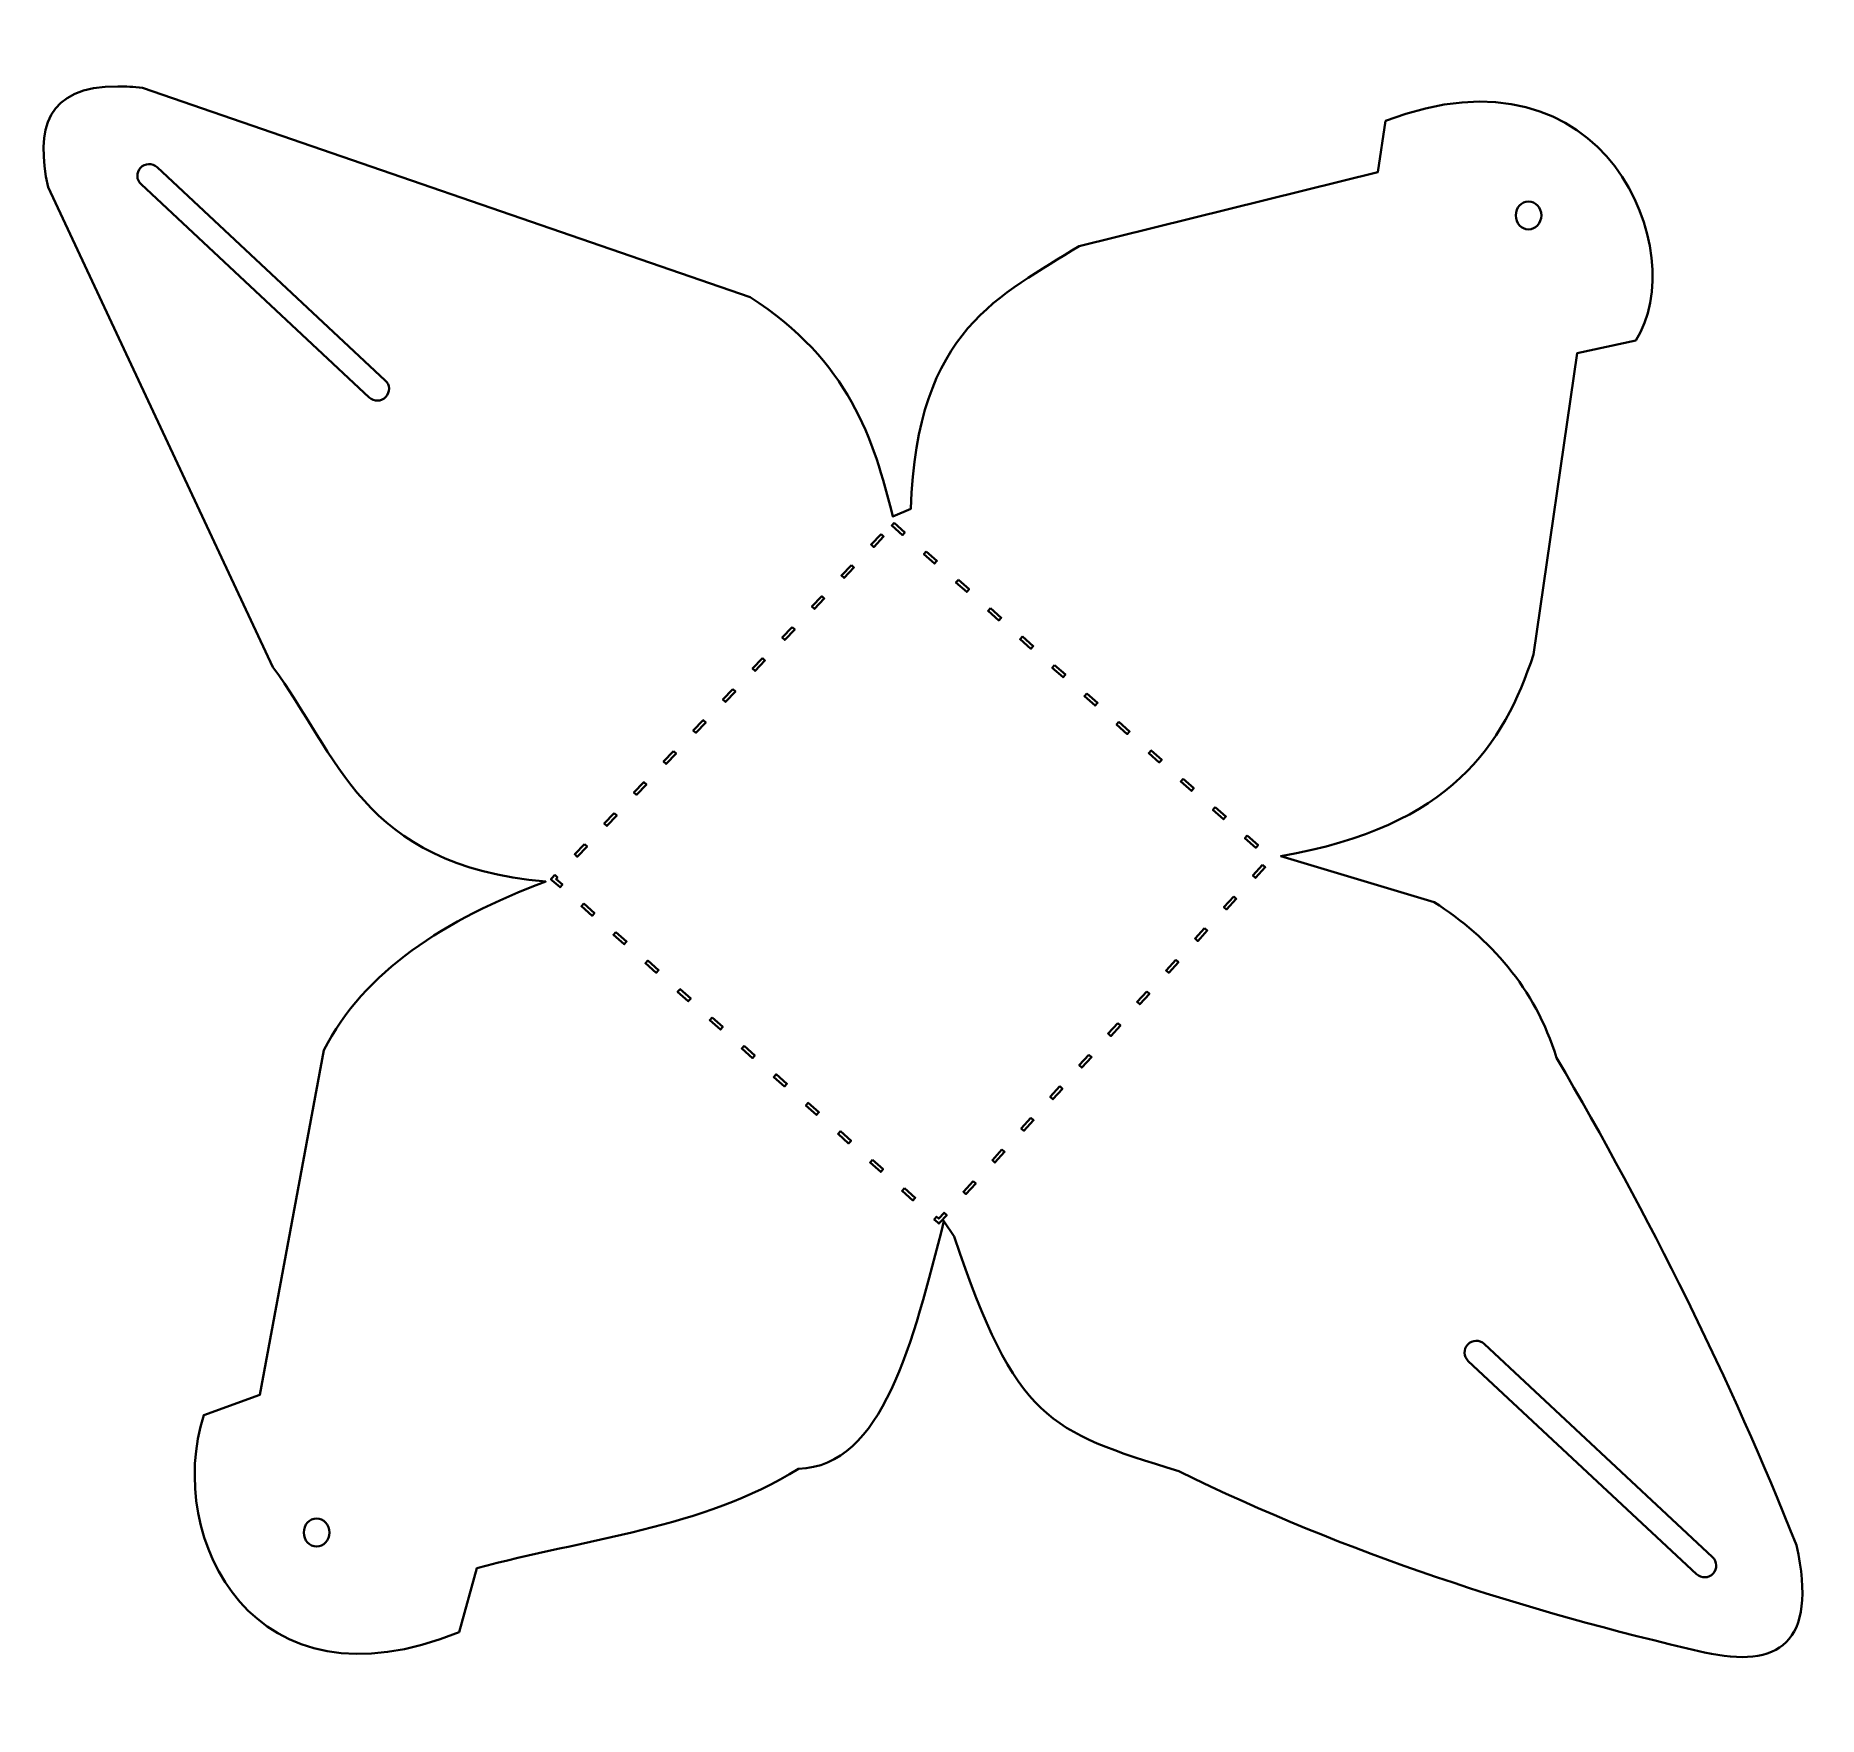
# Model space of a CAD drawing. Header units: centimetres. Extents: x -10.7 to 10.8, y -10.2 to 10.1.
import ezdxf

# ---------------------------------------------------------------- set-up
doc = ezdxf.new("R2010")
doc.units = ezdxf.units.CM
doc.header["$MEASUREMENT"] = 0
doc.layers.add('Layer 1', color=7, linetype='Continuous')

msp = doc.modelspace()

# ---------------------------------------------------------------- linework, layer by layer
at = {"layer": 'Layer 1', "color": 202, "lineweight": 40}
for points, knots in [([(-9.70977, 9.4729), (-10.5828, 9.47379), (-10.7025, 8.95732), (-10.55299, 8.25522), (-10.55299, 8.25522), (-10.55299, 8.25522), (-7.84285, 2.46721), (-7.84285, 2.46721), (-7.84285, 2.46721), (-7.05488, 1.42558), (-6.79275, 0.08007), (-4.54946, -0.11901), (-4.54946, -0.11901), (-5.77505, -0.57454), (-6.73913, -1.20446), (-7.22727, -2.15162), (-7.22727, -2.15162), (-7.22727, -2.15162), (-7.99775, -6.30842), (-7.99775, -6.30842), (-7.99775, -6.30842), (-7.99775, -6.30842), (-8.67528, -6.55492), (-8.67528, -6.55492), (-8.67528, -6.55492), (-9.15016, -8.05206), (-8.0654, -10.18797), (-5.59607, -9.17077), (-5.59607, -9.17077), (-5.59607, -9.17077), (-5.38055, -8.40164), (-5.38055, -8.40164), (-5.38055, -8.40164), (-4.07116, -8.04211), (-2.66375, -7.92819), (-1.50123, -7.20147), (-1.50123, -7.20147), (-0.48621, -7.17358), (-0.12102, -5.68197), (0.2539, -4.21385), (0.2539, -4.21385), (0.2539, -4.21385), (0.37648, -4.39973), (0.37648, -4.39973), (0.37648, -4.39973), (1.12806, -6.62419), (1.50678, -6.7422), (3.08662, -7.2311), (3.08662, -7.2311), (5.11196, -8.22613), (7.23893, -8.91414), (9.42824, -9.41726), (9.42824, -9.41726), (10.31165, -9.61031), (10.80023, -9.32369), (10.53681, -8.12415), (10.53681, -8.12415), (9.74109, -6.12172), (8.76755, -4.16489), (7.64348, -2.24455), (7.64348, -2.24455), (7.37629, -1.3931), (6.84267, -0.80731), (6.16583, -0.3655), (6.16583, -0.3655), (6.16583, -0.3655), (4.31776, 0.18811), (4.31776, 0.18811), (4.31776, 0.18811), (6.38836, 0.5469), (6.99846, 1.53209), (7.36599, 2.62077), (7.36599, 2.62077), (7.36599, 2.62077), (7.88997, 6.2536), (7.88997, 6.2536), (7.88997, 6.2536), (7.88997, 6.2536), (8.59714, 6.40716), (8.59714, 6.40716), (8.59714, 6.40716), (9.27536, 7.45099), (8.24988, 10.08449), (5.57989, 9.05533), (5.57989, 9.05533), (5.57989, 9.05533), (5.48829, 8.43976), (5.48829, 8.43976), (5.48829, 8.43976), (5.48829, 8.43976), (1.8851, 7.54671), (1.8851, 7.54671), (1.8851, 7.54671), (0.95186, 6.95491), (-0.08326, 6.55013), (-0.14616, 4.3759), (-0.14616, 4.3759), (-0.14616, 4.3759), (-0.36168, 4.28296), (-0.36168, 4.28296), (-0.36168, 4.28296), (-0.59978, 5.22166), (-0.88199, 6.15339), (-2.08582, 6.93114), (-2.08582, 6.93114), (-2.08582, 6.93114), (-9.41344, 9.45539), (-9.41344, 9.45539), (-9.41344, 9.45539), (-9.52041, 9.46693), (-9.61946, 9.47281), (-9.70978, 9.4729), (-9.70978, 9.4729), (-9.70978, 9.4729), (-9.70977, 9.4729), (-9.70977, 9.4729)], [0, 0, 0, 0, 0.03333333, 0.03333333, 0.03333333, 0.03333333, 0.06666667, 0.06666667, 0.06666667, 0.06666667, 0.1, 0.1, 0.1, 0.1, 0.13333333, 0.13333333, 0.13333333, 0.13333333, 0.16666667, 0.16666667, 0.16666667, 0.16666667, 0.2, 0.2, 0.2, 0.2, 0.23333333, 0.23333333, 0.23333333, 0.23333333, 0.26666667, 0.26666667, 0.26666667, 0.26666667, 0.3, 0.3, 0.3, 0.3, 0.33333333, 0.33333333, 0.33333333, 0.33333333, 0.36666667, 0.36666667, 0.36666667, 0.36666667, 0.4, 0.4, 0.4, 0.4, 0.43333333, 0.43333333, 0.43333333, 0.43333333, 0.46666667, 0.46666667, 0.46666667, 0.46666667, 0.5, 0.5, 0.5, 0.5, 0.53333333, 0.53333333, 0.53333333, 0.53333333, 0.56666667, 0.56666667, 0.56666667, 0.56666667, 0.6, 0.6, 0.6, 0.6, 0.63333333, 0.63333333, 0.63333333, 0.63333333, 0.66666667, 0.66666667, 0.66666667, 0.66666667, 0.7, 0.7, 0.7, 0.7, 0.73333333, 0.73333333, 0.73333333, 0.73333333, 0.76666667, 0.76666667, 0.76666667, 0.76666667, 0.8, 0.8, 0.8, 0.8, 0.83333333, 0.83333333, 0.83333333, 0.83333333, 0.86666667, 0.86666667, 0.86666667, 0.86666667, 0.9, 0.9, 0.9, 0.9, 0.93333333, 0.93333333, 0.93333333, 0.93333333, 1, 1, 1, 1]), ([(-9.33935, 8.53539), (-9.30331, 8.53662), (-9.26689, 8.52434), (-9.23833, 8.49767), (-9.23833, 8.49767), (-9.23833, 8.49767), (-6.48509, 5.92627), (-6.48509, 5.92627), (-6.48509, 5.92627), (-6.42797, 5.87293), (-6.42502, 5.78403), (-6.47836, 5.72692), (-6.47836, 5.72692), (-6.5317, 5.6698), (-6.6206, 5.66685), (-6.67771, 5.72018), (-6.67771, 5.72018), (-6.67771, 5.72018), (-9.43095, 8.29158), (-9.43095, 8.29158), (-9.43095, 8.29158), (-9.48807, 8.34492), (-9.49102, 8.43382), (-9.43768, 8.49093), (-9.43768, 8.49093), (-9.41101, 8.51949), (-9.37539, 8.53415), (-9.33935, 8.53538), (-9.33935, 8.53538), (-9.33935, 8.53538), (-9.33935, 8.53539), (-9.33935, 8.53539)], [0, 0, 0, 0, 0.11111111, 0.11111111, 0.11111111, 0.11111111, 0.22222222, 0.22222222, 0.22222222, 0.22222222, 0.33333333, 0.33333333, 0.33333333, 0.33333333, 0.44444444, 0.44444444, 0.44444444, 0.44444444, 0.55555556, 0.55555556, 0.55555556, 0.55555556, 0.66666667, 0.66666667, 0.66666667, 0.66666667, 0.77777778, 0.77777778, 0.77777778, 0.77777778, 1, 1, 1, 1]), ([(7.30403, 8.0855), (7.38901, 8.0855), (7.45893, 8.00925), (7.45893, 7.91578), (7.45893, 7.91578), (7.45893, 7.82231), (7.389, 7.74741), (7.30403, 7.74741), (7.30403, 7.74741), (7.21905, 7.74741), (7.15047, 7.82231), (7.15047, 7.91578), (7.15047, 7.91578), (7.15047, 8.00925), (7.21905, 8.0855), (7.30403, 8.0855)], [0, 0, 0, 0, 0.2, 0.2, 0.2, 0.2, 0.4, 0.4, 0.4, 0.4, 0.6, 0.6, 0.6, 0.6, 1, 1, 1, 1]), ([(-0.34821, 4.20752), (-0.34821, 4.20752), (-0.2189, 4.09303), (-0.2189, 4.09303), (-0.2189, 4.09303), (-0.2189, 4.09303), (-0.24719, 4.0607), (-0.24719, 4.0607), (-0.24719, 4.0607), (-0.24719, 4.0607), (-0.3765, 4.17519), (-0.3765, 4.17519), (-0.3765, 4.17519), (-0.3765, 4.17519), (-0.34821, 4.20752), (-0.34821, 4.20752)], [0, 0, 0, 0, 0.2, 0.2, 0.2, 0.2, 0.4, 0.4, 0.4, 0.4, 0.6, 0.6, 0.6, 0.6, 1, 1, 1, 1]), ([(-0.5058, 4.07147), (-0.5058, 4.07147), (-0.47482, 4.04184), (-0.47482, 4.04184), (-0.47482, 4.04184), (-0.47482, 4.04184), (-0.59335, 3.91657), (-0.59335, 3.91657), (-0.59335, 3.91657), (-0.59335, 3.91657), (-0.62568, 3.94755), (-0.62568, 3.94755), (-0.62568, 3.94755), (-0.62568, 3.94755), (-0.5058, 4.07147), (-0.5058, 4.07147)], [0, 0, 0, 0, 0.2, 0.2, 0.2, 0.2, 0.4, 0.4, 0.4, 0.4, 0.6, 0.6, 0.6, 0.6, 1, 1, 1, 1]), ([(-0.86276, 3.69836), (-0.86276, 3.69836), (-0.83178, 3.66738), (-0.83178, 3.66738), (-0.83178, 3.66738), (-0.83178, 3.66738), (-0.95166, 3.54346), (-0.95166, 3.54346), (-0.95166, 3.54346), (-0.95166, 3.54346), (-0.98264, 3.57309), (-0.98264, 3.57309), (-0.98264, 3.57309), (-0.98264, 3.57309), (-0.86276, 3.69836), (-0.86276, 3.69836)], [0, 0, 0, 0, 0.2, 0.2, 0.2, 0.2, 0.4, 0.4, 0.4, 0.4, 0.6, 0.6, 0.6, 0.6, 1, 1, 1, 1]), ([(0.03973, 3.86404), (0.03973, 3.86404), (0.16904, 3.74955), (0.16904, 3.74955), (0.16904, 3.74955), (0.16904, 3.74955), (0.14075, 3.71722), (0.14075, 3.71722), (0.14075, 3.71722), (0.14075, 3.71722), (0.01144, 3.83171), (0.01144, 3.83171), (0.01144, 3.83171), (0.01144, 3.83171), (0.03973, 3.86404), (0.03973, 3.86404)], [0, 0, 0, 0, 0.2, 0.2, 0.2, 0.2, 0.4, 0.4, 0.4, 0.4, 0.6, 0.6, 0.6, 0.6, 1, 1, 1, 1]), ([(0.42766, 3.5219), (0.42766, 3.5219), (0.55562, 3.40741), (0.55562, 3.40741), (0.55562, 3.40741), (0.55562, 3.40741), (0.52733, 3.37508), (0.52733, 3.37508), (0.52733, 3.37508), (0.52733, 3.37508), (0.39802, 3.48957), (0.39802, 3.48957), (0.39802, 3.48957), (0.39802, 3.48957), (0.42765, 3.5219), (0.42765, 3.5219), (0.42765, 3.5219), (0.42765, 3.5219), (0.42766, 3.5219), (0.42766, 3.5219)], [0, 0, 0, 0, 0.16666667, 0.16666667, 0.16666667, 0.16666667, 0.33333333, 0.33333333, 0.33333333, 0.33333333, 0.5, 0.5, 0.5, 0.5, 0.66666667, 0.66666667, 0.66666667, 0.66666667, 1, 1, 1, 1]), ([(-1.22106, 3.3239), (-1.22106, 3.3239), (-1.19008, 3.29427), (-1.19008, 3.29427), (-1.19008, 3.29427), (-1.19008, 3.29427), (-1.30862, 3.17035), (-1.30862, 3.17035), (-1.30862, 3.17035), (-1.30862, 3.17035), (-1.3396, 3.19998), (-1.3396, 3.19998), (-1.3396, 3.19998), (-1.3396, 3.19998), (-1.22107, 3.3239), (-1.22107, 3.3239), (-1.22107, 3.3239), (-1.22107, 3.3239), (-1.22106, 3.3239), (-1.22106, 3.3239)], [0, 0, 0, 0, 0.16666667, 0.16666667, 0.16666667, 0.16666667, 0.33333333, 0.33333333, 0.33333333, 0.33333333, 0.5, 0.5, 0.5, 0.5, 0.66666667, 0.66666667, 0.66666667, 0.66666667, 1, 1, 1, 1]), ([(0.81424, 3.17842), (0.81424, 3.17842), (0.94355, 3.06393), (0.94355, 3.06393), (0.94355, 3.06393), (0.94355, 3.06393), (0.91526, 3.0316), (0.91526, 3.0316), (0.91526, 3.0316), (0.91526, 3.0316), (0.78595, 3.14609), (0.78595, 3.14609), (0.78595, 3.14609), (0.78595, 3.14609), (0.81424, 3.17842), (0.81424, 3.17842)], [0, 0, 0, 0, 0.2, 0.2, 0.2, 0.2, 0.4, 0.4, 0.4, 0.4, 0.6, 0.6, 0.6, 0.6, 1, 1, 1, 1]), ([(-1.57801, 2.95078), (-1.57801, 2.95078), (-1.54703, 2.92115), (-1.54703, 2.92115), (-1.54703, 2.92115), (-1.54703, 2.92115), (-1.66691, 2.79588), (-1.66691, 2.79588), (-1.66691, 2.79588), (-1.66691, 2.79588), (-1.69789, 2.82551), (-1.69789, 2.82551), (-1.69789, 2.82551), (-1.69789, 2.82551), (-1.57801, 2.95078), (-1.57801, 2.95078)], [0, 0, 0, 0, 0.2, 0.2, 0.2, 0.2, 0.4, 0.4, 0.4, 0.4, 0.6, 0.6, 0.6, 0.6, 1, 1, 1, 1]), ([(1.20218, 2.83629), (1.20218, 2.83629), (1.33014, 2.7218), (1.33014, 2.7218), (1.33014, 2.7218), (1.33014, 2.7218), (1.30185, 2.68947), (1.30185, 2.68947), (1.30185, 2.68947), (1.30185, 2.68947), (1.17254, 2.80396), (1.17254, 2.80396), (1.17254, 2.80396), (1.17254, 2.80396), (1.20217, 2.83629), (1.20217, 2.83629), (1.20217, 2.83629), (1.20217, 2.83629), (1.20218, 2.83629), (1.20218, 2.83629)], [0, 0, 0, 0, 0.16666667, 0.16666667, 0.16666667, 0.16666667, 0.33333333, 0.33333333, 0.33333333, 0.33333333, 0.5, 0.5, 0.5, 0.5, 0.66666667, 0.66666667, 0.66666667, 0.66666667, 1, 1, 1, 1]), ([(-1.93631, 2.57632), (-1.93631, 2.57632), (-1.90533, 2.54669), (-1.90533, 2.54669), (-1.90533, 2.54669), (-1.90533, 2.54669), (-2.02387, 2.42277), (-2.02387, 2.42277), (-2.02387, 2.42277), (-2.02387, 2.42277), (-2.05485, 2.4524), (-2.05485, 2.4524), (-2.05485, 2.4524), (-2.05485, 2.4524), (-1.93632, 2.57632), (-1.93632, 2.57632), (-1.93632, 2.57632), (-1.93632, 2.57632), (-1.93631, 2.57632), (-1.93631, 2.57632)], [0, 0, 0, 0, 0.16666667, 0.16666667, 0.16666667, 0.16666667, 0.33333333, 0.33333333, 0.33333333, 0.33333333, 0.5, 0.5, 0.5, 0.5, 0.66666667, 0.66666667, 0.66666667, 0.66666667, 1, 1, 1, 1]), ([(1.58876, 2.4928), (1.58876, 2.4928), (1.71807, 2.37831), (1.71807, 2.37831), (1.71807, 2.37831), (1.71807, 2.37831), (1.68978, 2.34598), (1.68978, 2.34598), (1.68978, 2.34598), (1.68978, 2.34598), (1.56047, 2.46047), (1.56047, 2.46047), (1.56047, 2.46047), (1.56047, 2.46047), (1.58876, 2.4928), (1.58876, 2.4928)], [0, 0, 0, 0, 0.2, 0.2, 0.2, 0.2, 0.4, 0.4, 0.4, 0.4, 0.6, 0.6, 0.6, 0.6, 1, 1, 1, 1]), ([(-2.29326, 2.2032), (-2.29326, 2.2032), (-2.26228, 2.17357), (-2.26228, 2.17357), (-2.26228, 2.17357), (-2.26228, 2.17357), (-2.38216, 2.0483), (-2.38216, 2.0483), (-2.38216, 2.0483), (-2.38216, 2.0483), (-2.41314, 2.07793), (-2.41314, 2.07793), (-2.41314, 2.07793), (-2.41314, 2.07793), (-2.29326, 2.2032), (-2.29326, 2.2032)], [0, 0, 0, 0, 0.2, 0.2, 0.2, 0.2, 0.4, 0.4, 0.4, 0.4, 0.6, 0.6, 0.6, 0.6, 1, 1, 1, 1]), ([(1.97669, 2.14932), (1.97669, 2.14932), (2.106, 2.03617), (2.106, 2.03617), (2.106, 2.03617), (2.106, 2.03617), (2.07637, 2.00384), (2.07637, 2.00384), (2.07637, 2.00384), (2.07637, 2.00384), (1.94706, 2.11833), (1.94706, 2.11833), (1.94706, 2.11833), (1.94706, 2.11833), (1.97669, 2.14931), (1.97669, 2.14931), (1.97669, 2.14931), (1.97669, 2.14931), (1.97669, 2.14932), (1.97669, 2.14932)], [0, 0, 0, 0, 0.16666667, 0.16666667, 0.16666667, 0.16666667, 0.33333333, 0.33333333, 0.33333333, 0.33333333, 0.5, 0.5, 0.5, 0.5, 0.66666667, 0.66666667, 0.66666667, 0.66666667, 1, 1, 1, 1]), ([(-2.65156, 1.82874), (-2.65156, 1.82874), (-2.62058, 1.79911), (-2.62058, 1.79911), (-2.62058, 1.79911), (-2.62058, 1.79911), (-2.73911, 1.67519), (-2.73911, 1.67519), (-2.73911, 1.67519), (-2.73911, 1.67519), (-2.77009, 1.70482), (-2.77009, 1.70482), (-2.77009, 1.70482), (-2.77009, 1.70482), (-2.65155, 1.82874), (-2.65155, 1.82874), (-2.65155, 1.82874), (-2.65155, 1.82874), (-2.65156, 1.82874), (-2.65156, 1.82874)], [0, 0, 0, 0, 0.16666667, 0.16666667, 0.16666667, 0.16666667, 0.33333333, 0.33333333, 0.33333333, 0.33333333, 0.5, 0.5, 0.5, 0.5, 0.66666667, 0.66666667, 0.66666667, 0.66666667, 1, 1, 1, 1]), ([(2.36328, 1.80719), (2.36328, 1.80719), (2.49259, 1.6927), (2.49259, 1.6927), (2.49259, 1.6927), (2.49259, 1.6927), (2.4643, 1.66037), (2.4643, 1.66037), (2.4643, 1.66037), (2.4643, 1.66037), (2.33499, 1.77486), (2.33499, 1.77486), (2.33499, 1.77486), (2.33499, 1.77486), (2.36328, 1.80719), (2.36328, 1.80719)], [0, 0, 0, 0, 0.2, 0.2, 0.2, 0.2, 0.4, 0.4, 0.4, 0.4, 0.6, 0.6, 0.6, 0.6, 1, 1, 1, 1]), ([(-3.00851, 1.45562), (-3.00851, 1.45562), (-2.97753, 1.42599), (-2.97753, 1.42599), (-2.97753, 1.42599), (-2.97753, 1.42599), (-3.09741, 1.30072), (-3.09741, 1.30072), (-3.09741, 1.30072), (-3.09741, 1.30072), (-3.12839, 1.33035), (-3.12839, 1.33035), (-3.12839, 1.33035), (-3.12839, 1.33035), (-3.00851, 1.45562), (-3.00851, 1.45562)], [0, 0, 0, 0, 0.2, 0.2, 0.2, 0.2, 0.4, 0.4, 0.4, 0.4, 0.6, 0.6, 0.6, 0.6, 1, 1, 1, 1]), ([(2.75121, 1.46371), (2.75121, 1.46371), (2.88052, 1.35056), (2.88052, 1.35056), (2.88052, 1.35056), (2.88052, 1.35056), (2.85089, 1.31823), (2.85089, 1.31823), (2.85089, 1.31823), (2.85089, 1.31823), (2.72293, 1.43138), (2.72293, 1.43138), (2.72293, 1.43138), (2.72293, 1.43138), (2.75122, 1.46371), (2.75122, 1.46371), (2.75122, 1.46371), (2.75122, 1.46371), (2.75121, 1.46371), (2.75121, 1.46371)], [0, 0, 0, 0, 0.16666667, 0.16666667, 0.16666667, 0.16666667, 0.33333333, 0.33333333, 0.33333333, 0.33333333, 0.5, 0.5, 0.5, 0.5, 0.66666667, 0.66666667, 0.66666667, 0.66666667, 1, 1, 1, 1]), ([(-3.36681, 1.08116), (-3.36681, 1.08116), (-3.33583, 1.05153), (-3.33583, 1.05153), (-3.33583, 1.05153), (-3.33583, 1.05153), (-3.45436, 0.92761), (-3.45436, 0.92761), (-3.45436, 0.92761), (-3.45436, 0.92761), (-3.48534, 0.95724), (-3.48534, 0.95724), (-3.48534, 0.95724), (-3.48534, 0.95724), (-3.3668, 1.08116), (-3.3668, 1.08116), (-3.3668, 1.08116), (-3.3668, 1.08116), (-3.36681, 1.08116), (-3.36681, 1.08116)], [0, 0, 0, 0, 0.16666667, 0.16666667, 0.16666667, 0.16666667, 0.33333333, 0.33333333, 0.33333333, 0.33333333, 0.5, 0.5, 0.5, 0.5, 0.66666667, 0.66666667, 0.66666667, 0.66666667, 1, 1, 1, 1]), ([(3.1378, 1.12157), (3.1378, 1.12157), (3.26711, 1.00708), (3.26711, 1.00708), (3.26711, 1.00708), (3.26711, 1.00708), (3.23882, 0.97475), (3.23882, 0.97475), (3.23882, 0.97475), (3.23882, 0.97475), (3.10951, 1.08924), (3.10951, 1.08924), (3.10951, 1.08924), (3.10951, 1.08924), (3.1378, 1.12157), (3.1378, 1.12157)], [0, 0, 0, 0, 0.2, 0.2, 0.2, 0.2, 0.4, 0.4, 0.4, 0.4, 0.6, 0.6, 0.6, 0.6, 1, 1, 1, 1]), ([(-3.72376, 0.70804), (-3.72376, 0.70804), (-3.69278, 0.67841), (-3.69278, 0.67841), (-3.69278, 0.67841), (-3.69278, 0.67841), (-3.81266, 0.55314), (-3.81266, 0.55314), (-3.81266, 0.55314), (-3.81266, 0.55314), (-3.84364, 0.58277), (-3.84364, 0.58277), (-3.84364, 0.58277), (-3.84364, 0.58277), (-3.72376, 0.70804), (-3.72376, 0.70804)], [0, 0, 0, 0, 0.2, 0.2, 0.2, 0.2, 0.4, 0.4, 0.4, 0.4, 0.6, 0.6, 0.6, 0.6, 1, 1, 1, 1]), ([(3.52573, 0.77809), (3.52573, 0.77809), (3.65504, 0.66494), (3.65504, 0.66494), (3.65504, 0.66494), (3.65504, 0.66494), (3.62675, 0.63261), (3.62675, 0.63261), (3.62675, 0.63261), (3.62675, 0.63261), (3.49744, 0.74576), (3.49744, 0.74576), (3.49744, 0.74576), (3.49744, 0.74576), (3.52573, 0.77809), (3.52573, 0.77809)], [0, 0, 0, 0, 0.2, 0.2, 0.2, 0.2, 0.4, 0.4, 0.4, 0.4, 0.6, 0.6, 0.6, 0.6, 1, 1, 1, 1]), ([(3.91232, 0.43595), (3.91232, 0.43595), (4.04163, 0.32146), (4.04163, 0.32146), (4.04163, 0.32146), (4.04163, 0.32146), (4.01334, 0.28913), (4.01334, 0.28913), (4.01334, 0.28913), (4.01334, 0.28913), (3.88403, 0.40362), (3.88403, 0.40362), (3.88403, 0.40362), (3.88403, 0.40362), (3.91232, 0.43595), (3.91232, 0.43595)], [0, 0, 0, 0, 0.2, 0.2, 0.2, 0.2, 0.4, 0.4, 0.4, 0.4, 0.6, 0.6, 0.6, 0.6, 1, 1, 1, 1]), ([(-4.08206, 0.33358), (-4.08206, 0.33358), (-4.05108, 0.30395), (-4.05108, 0.30395), (-4.05108, 0.30395), (-4.05108, 0.30395), (-4.16961, 0.18003), (-4.16961, 0.18003), (-4.16961, 0.18003), (-4.16961, 0.18003), (-4.20059, 0.20966), (-4.20059, 0.20966), (-4.20059, 0.20966), (-4.20059, 0.20966), (-4.08206, 0.33358), (-4.08206, 0.33358)], [0, 0, 0, 0, 0.2, 0.2, 0.2, 0.2, 0.4, 0.4, 0.4, 0.4, 0.6, 0.6, 0.6, 0.6, 1, 1, 1, 1]), ([(4.09685, 0.0817), (4.09685, 0.0817), (4.12918, 0.05341), (4.12918, 0.05341), (4.12918, 0.05341), (4.12918, 0.05341), (4.01199, -0.07455), (4.01199, -0.07455), (4.01199, -0.07455), (4.01199, -0.07455), (3.97966, -0.04492), (3.97966, -0.04492), (3.97966, -0.04492), (3.97966, -0.04492), (4.09685, 0.0817), (4.09685, 0.0817)], [0, 0, 0, 0, 0.2, 0.2, 0.2, 0.2, 0.4, 0.4, 0.4, 0.4, 0.6, 0.6, 0.6, 0.6, 1, 1, 1, 1]), ([(-4.43901, -0.03953), (-4.43901, -0.03953), (-4.40803, -0.06916), (-4.40803, -0.06916), (-4.40803, -0.06916), (-4.40803, -0.06916), (-4.42554, -0.08802), (-4.42554, -0.08802), (-4.42554, -0.08802), (-4.42554, -0.08802), (-4.34876, -0.15537), (-4.34876, -0.15537), (-4.34876, -0.15537), (-4.34876, -0.15537), (-4.37705, -0.1877), (-4.37705, -0.1877), (-4.37705, -0.1877), (-4.37705, -0.1877), (-4.47134, -0.10553), (-4.47134, -0.10553), (-4.47134, -0.10553), (-4.47134, -0.10553), (-4.4875, -0.09071), (-4.4875, -0.09071), (-4.4875, -0.09071), (-4.4875, -0.09071), (-4.47268, -0.07455), (-4.47268, -0.07455), (-4.47268, -0.07455), (-4.47268, -0.07455), (-4.43901, -0.03953), (-4.43901, -0.03953)], [0, 0, 0, 0, 0.11111111, 0.11111111, 0.11111111, 0.11111111, 0.22222222, 0.22222222, 0.22222222, 0.22222222, 0.33333333, 0.33333333, 0.33333333, 0.33333333, 0.44444444, 0.44444444, 0.44444444, 0.44444444, 0.55555556, 0.55555556, 0.55555556, 0.55555556, 0.66666667, 0.66666667, 0.66666667, 0.66666667, 0.77777778, 0.77777778, 0.77777778, 0.77777778, 1, 1, 1, 1]), ([(-4.09149, -0.38436), (-4.09149, -0.38436), (-3.96218, -0.49885), (-3.96218, -0.49885), (-3.96218, -0.49885), (-3.96218, -0.49885), (-3.99047, -0.53118), (-3.99047, -0.53118), (-3.99047, -0.53118), (-3.99047, -0.53118), (-4.11978, -0.41669), (-4.11978, -0.41669), (-4.11978, -0.41669), (-4.11978, -0.41669), (-4.09149, -0.38436), (-4.09149, -0.38436)], [0, 0, 0, 0, 0.2, 0.2, 0.2, 0.2, 0.4, 0.4, 0.4, 0.4, 0.6, 0.6, 0.6, 0.6, 1, 1, 1, 1]), ([(3.74798, -0.2995), (3.74798, -0.2995), (3.77896, -0.32779), (3.77896, -0.32779), (3.77896, -0.32779), (3.77896, -0.32779), (3.66312, -0.45575), (3.66312, -0.45575), (3.66312, -0.45575), (3.66312, -0.45575), (3.63079, -0.42612), (3.63079, -0.42612), (3.63079, -0.42612), (3.63079, -0.42612), (3.74798, -0.2995), (3.74798, -0.2995)], [0, 0, 0, 0, 0.2, 0.2, 0.2, 0.2, 0.4, 0.4, 0.4, 0.4, 0.6, 0.6, 0.6, 0.6, 1, 1, 1, 1]), ([(-3.7049, -0.72784), (-3.7049, -0.72784), (-3.57559, -0.84233), (-3.57559, -0.84233), (-3.57559, -0.84233), (-3.57559, -0.84233), (-3.60388, -0.87466), (-3.60388, -0.87466), (-3.60388, -0.87466), (-3.60388, -0.87466), (-3.73319, -0.76017), (-3.73319, -0.76017), (-3.73319, -0.76017), (-3.73319, -0.76017), (-3.7049, -0.72784), (-3.7049, -0.72784)], [0, 0, 0, 0, 0.2, 0.2, 0.2, 0.2, 0.4, 0.4, 0.4, 0.4, 0.6, 0.6, 0.6, 0.6, 1, 1, 1, 1]), ([(3.39777, -0.6807), (3.39777, -0.6807), (3.4301, -0.71033), (3.4301, -0.71033), (3.4301, -0.71033), (3.4301, -0.71033), (3.31426, -0.83695), (3.31426, -0.83695), (3.31426, -0.83695), (3.31426, -0.83695), (3.28193, -0.80732), (3.28193, -0.80732), (3.28193, -0.80732), (3.28193, -0.80732), (3.39777, -0.6807), (3.39777, -0.6807)], [0, 0, 0, 0, 0.2, 0.2, 0.2, 0.2, 0.4, 0.4, 0.4, 0.4, 0.6, 0.6, 0.6, 0.6, 1, 1, 1, 1]), ([(-3.31697, -1.07133), (-3.31697, -1.07133), (-3.18901, -1.18582), (-3.18901, -1.18582), (-3.18901, -1.18582), (-3.18901, -1.18582), (-3.2173, -1.21815), (-3.2173, -1.21815), (-3.2173, -1.21815), (-3.2173, -1.21815), (-3.34661, -1.10366), (-3.34661, -1.10366), (-3.34661, -1.10366), (-3.34661, -1.10366), (-3.31698, -1.07133), (-3.31698, -1.07133), (-3.31698, -1.07133), (-3.31698, -1.07133), (-3.31697, -1.07133), (-3.31697, -1.07133)], [0, 0, 0, 0, 0.16666667, 0.16666667, 0.16666667, 0.16666667, 0.33333333, 0.33333333, 0.33333333, 0.33333333, 0.5, 0.5, 0.5, 0.5, 0.66666667, 0.66666667, 0.66666667, 0.66666667, 1, 1, 1, 1]), ([(3.0489, -1.0619), (3.0489, -1.0619), (3.08123, -1.09153), (3.08123, -1.09153), (3.08123, -1.09153), (3.08123, -1.09153), (2.96404, -1.21815), (2.96404, -1.21815), (2.96404, -1.21815), (2.96404, -1.21815), (2.93306, -1.18986), (2.93306, -1.18986), (2.93306, -1.18986), (2.93306, -1.18986), (3.0489, -1.0619), (3.0489, -1.0619)], [0, 0, 0, 0, 0.2, 0.2, 0.2, 0.2, 0.4, 0.4, 0.4, 0.4, 0.6, 0.6, 0.6, 0.6, 1, 1, 1, 1]), ([(-2.93038, -1.41481), (-2.93038, -1.41481), (-2.80107, -1.5293), (-2.80107, -1.5293), (-2.80107, -1.5293), (-2.80107, -1.5293), (-2.8307, -1.56163), (-2.8307, -1.56163), (-2.8307, -1.56163), (-2.8307, -1.56163), (-2.95866, -1.44714), (-2.95866, -1.44714), (-2.95866, -1.44714), (-2.95866, -1.44714), (-2.93037, -1.41481), (-2.93037, -1.41481), (-2.93037, -1.41481), (-2.93037, -1.41481), (-2.93038, -1.41481), (-2.93038, -1.41481)], [0, 0, 0, 0, 0.16666667, 0.16666667, 0.16666667, 0.16666667, 0.33333333, 0.33333333, 0.33333333, 0.33333333, 0.5, 0.5, 0.5, 0.5, 0.66666667, 0.66666667, 0.66666667, 0.66666667, 1, 1, 1, 1]), ([(2.70003, -1.44309), (2.70003, -1.44309), (2.73101, -1.47272), (2.73101, -1.47272), (2.73101, -1.47272), (2.73101, -1.47272), (2.61517, -1.59934), (2.61517, -1.59934), (2.61517, -1.59934), (2.61517, -1.59934), (2.58284, -1.57105), (2.58284, -1.57105), (2.58284, -1.57105), (2.58284, -1.57105), (2.70003, -1.44309), (2.70003, -1.44309)], [0, 0, 0, 0, 0.2, 0.2, 0.2, 0.2, 0.4, 0.4, 0.4, 0.4, 0.6, 0.6, 0.6, 0.6, 1, 1, 1, 1]), ([(-2.5438, -1.75829), (-2.5438, -1.75829), (-2.41449, -1.87144), (-2.41449, -1.87144), (-2.41449, -1.87144), (-2.41449, -1.87144), (-2.44278, -1.90377), (-2.44278, -1.90377), (-2.44278, -1.90377), (-2.44278, -1.90377), (-2.57209, -1.78928), (-2.57209, -1.78928), (-2.57209, -1.78928), (-2.57209, -1.78928), (-2.5438, -1.7583), (-2.5438, -1.7583), (-2.5438, -1.7583), (-2.5438, -1.7583), (-2.5438, -1.75829), (-2.5438, -1.75829)], [0, 0, 0, 0, 0.16666667, 0.16666667, 0.16666667, 0.16666667, 0.33333333, 0.33333333, 0.33333333, 0.33333333, 0.5, 0.5, 0.5, 0.5, 0.66666667, 0.66666667, 0.66666667, 0.66666667, 1, 1, 1, 1]), ([(2.34981, -1.82564), (2.34981, -1.82564), (2.38214, -1.85393), (2.38214, -1.85393), (2.38214, -1.85393), (2.38214, -1.85393), (2.2663, -1.98189), (2.2663, -1.98189), (2.2663, -1.98189), (2.2663, -1.98189), (2.23397, -1.95226), (2.23397, -1.95226), (2.23397, -1.95226), (2.23397, -1.95226), (2.34981, -1.82564), (2.34981, -1.82564)], [0, 0, 0, 0, 0.2, 0.2, 0.2, 0.2, 0.4, 0.4, 0.4, 0.4, 0.6, 0.6, 0.6, 0.6, 1, 1, 1, 1]), ([(-2.15721, -2.10043), (-2.15721, -2.10043), (-2.0279, -2.21492), (-2.0279, -2.21492), (-2.0279, -2.21492), (-2.0279, -2.21492), (-2.05619, -2.24725), (-2.05619, -2.24725), (-2.05619, -2.24725), (-2.05619, -2.24725), (-2.1855, -2.13276), (-2.1855, -2.13276), (-2.1855, -2.13276), (-2.1855, -2.13276), (-2.15721, -2.10043), (-2.15721, -2.10043)], [0, 0, 0, 0, 0.2, 0.2, 0.2, 0.2, 0.4, 0.4, 0.4, 0.4, 0.6, 0.6, 0.6, 0.6, 1, 1, 1, 1]), ([(2.00094, -2.20684), (2.00094, -2.20684), (2.03327, -2.23647), (2.03327, -2.23647), (2.03327, -2.23647), (2.03327, -2.23647), (1.91608, -2.36309), (1.91608, -2.36309), (1.91608, -2.36309), (1.91608, -2.36309), (1.8851, -2.33346), (1.8851, -2.33346), (1.8851, -2.33346), (1.8851, -2.33346), (2.00094, -2.20684), (2.00094, -2.20684)], [0, 0, 0, 0, 0.2, 0.2, 0.2, 0.2, 0.4, 0.4, 0.4, 0.4, 0.6, 0.6, 0.6, 0.6, 1, 1, 1, 1]), ([(-1.76928, -2.44391), (-1.76928, -2.44391), (-1.64132, -2.5584), (-1.64132, -2.5584), (-1.64132, -2.5584), (-1.64132, -2.5584), (-1.66961, -2.59073), (-1.66961, -2.59073), (-1.66961, -2.59073), (-1.66961, -2.59073), (-1.79892, -2.47624), (-1.79892, -2.47624), (-1.79892, -2.47624), (-1.79892, -2.47624), (-1.76929, -2.44391), (-1.76929, -2.44391), (-1.76929, -2.44391), (-1.76929, -2.44391), (-1.76928, -2.44391), (-1.76928, -2.44391)], [0, 0, 0, 0, 0.16666667, 0.16666667, 0.16666667, 0.16666667, 0.33333333, 0.33333333, 0.33333333, 0.33333333, 0.5, 0.5, 0.5, 0.5, 0.66666667, 0.66666667, 0.66666667, 0.66666667, 1, 1, 1, 1]), ([(-1.38269, -2.78739), (-1.38269, -2.78739), (-1.25473, -2.90188), (-1.25473, -2.90188), (-1.25473, -2.90188), (-1.25473, -2.90188), (-1.28302, -2.93421), (-1.28302, -2.93421), (-1.28302, -2.93421), (-1.28302, -2.93421), (-1.41233, -2.81972), (-1.41233, -2.81972), (-1.41233, -2.81972), (-1.41233, -2.81972), (-1.3827, -2.78739), (-1.3827, -2.78739), (-1.3827, -2.78739), (-1.3827, -2.78739), (-1.38269, -2.78739), (-1.38269, -2.78739)], [0, 0, 0, 0, 0.16666667, 0.16666667, 0.16666667, 0.16666667, 0.33333333, 0.33333333, 0.33333333, 0.33333333, 0.5, 0.5, 0.5, 0.5, 0.66666667, 0.66666667, 0.66666667, 0.66666667, 1, 1, 1, 1]), ([(1.65207, -2.58803), (1.65207, -2.58803), (1.68305, -2.61766), (1.68305, -2.61766), (1.68305, -2.61766), (1.68305, -2.61766), (1.56721, -2.74428), (1.56721, -2.74428), (1.56721, -2.74428), (1.56721, -2.74428), (1.53488, -2.71599), (1.53488, -2.71599), (1.53488, -2.71599), (1.53488, -2.71599), (1.65207, -2.58803), (1.65207, -2.58803)], [0, 0, 0, 0, 0.2, 0.2, 0.2, 0.2, 0.4, 0.4, 0.4, 0.4, 0.6, 0.6, 0.6, 0.6, 1, 1, 1, 1]), ([(1.3032, -2.96923), (1.3032, -2.96923), (1.33418, -2.99886), (1.33418, -2.99886), (1.33418, -2.99886), (1.33418, -2.99886), (1.21834, -3.12548), (1.21834, -3.12548), (1.21834, -3.12548), (1.21834, -3.12548), (1.18601, -3.09719), (1.18601, -3.09719), (1.18601, -3.09719), (1.18601, -3.09719), (1.3032, -2.96923), (1.3032, -2.96923)], [0, 0, 0, 0, 0.2, 0.2, 0.2, 0.2, 0.4, 0.4, 0.4, 0.4, 0.6, 0.6, 0.6, 0.6, 1, 1, 1, 1]), ([(-0.99611, -3.13087), (-0.99611, -3.13087), (-0.8668, -3.24536), (-0.8668, -3.24536), (-0.8668, -3.24536), (-0.8668, -3.24536), (-0.89643, -3.27769), (-0.89643, -3.27769), (-0.89643, -3.27769), (-0.89643, -3.27769), (-1.02439, -3.1632), (-1.02439, -3.1632), (-1.02439, -3.1632), (-1.02439, -3.1632), (-0.9961, -3.13087), (-0.9961, -3.13087), (-0.9961, -3.13087), (-0.9961, -3.13087), (-0.99611, -3.13087), (-0.99611, -3.13087)], [0, 0, 0, 0, 0.16666667, 0.16666667, 0.16666667, 0.16666667, 0.33333333, 0.33333333, 0.33333333, 0.33333333, 0.5, 0.5, 0.5, 0.5, 0.66666667, 0.66666667, 0.66666667, 0.66666667, 1, 1, 1, 1]), ([(0.95298, -3.35178), (0.95298, -3.35178), (0.98531, -3.38007), (0.98531, -3.38007), (0.98531, -3.38007), (0.98531, -3.38007), (0.86812, -3.50803), (0.86812, -3.50803), (0.86812, -3.50803), (0.86812, -3.50803), (0.83714, -3.4784), (0.83714, -3.4784), (0.83714, -3.4784), (0.83714, -3.4784), (0.95298, -3.35178), (0.95298, -3.35178)], [0, 0, 0, 0, 0.2, 0.2, 0.2, 0.2, 0.4, 0.4, 0.4, 0.4, 0.6, 0.6, 0.6, 0.6, 1, 1, 1, 1]), ([(-0.60952, -3.47435), (-0.60952, -3.47435), (-0.48021, -3.58884), (-0.48021, -3.58884), (-0.48021, -3.58884), (-0.48021, -3.58884), (-0.5085, -3.62117), (-0.5085, -3.62117), (-0.5085, -3.62117), (-0.5085, -3.62117), (-0.63781, -3.50668), (-0.63781, -3.50668), (-0.63781, -3.50668), (-0.63781, -3.50668), (-0.60952, -3.47435), (-0.60952, -3.47435)], [0, 0, 0, 0, 0.2, 0.2, 0.2, 0.2, 0.4, 0.4, 0.4, 0.4, 0.6, 0.6, 0.6, 0.6, 1, 1, 1, 1]), ([(-0.22294, -3.81783), (-0.22294, -3.81783), (-0.09363, -3.93232), (-0.09363, -3.93232), (-0.09363, -3.93232), (-0.09363, -3.93232), (-0.12192, -3.96465), (-0.12192, -3.96465), (-0.12192, -3.96465), (-0.12192, -3.96465), (-0.25123, -3.85016), (-0.25123, -3.85016), (-0.25123, -3.85016), (-0.25123, -3.85016), (-0.22294, -3.81783), (-0.22294, -3.81783)], [0, 0, 0, 0, 0.2, 0.2, 0.2, 0.2, 0.4, 0.4, 0.4, 0.4, 0.6, 0.6, 0.6, 0.6, 1, 1, 1, 1]), ([(0.60411, -3.73297), (0.60411, -3.73297), (0.63644, -3.76126), (0.63644, -3.76126), (0.63644, -3.76126), (0.63644, -3.76126), (0.51925, -3.88922), (0.51925, -3.88922), (0.51925, -3.88922), (0.51925, -3.88922), (0.48827, -3.85959), (0.48827, -3.85959), (0.48827, -3.85959), (0.48827, -3.85959), (0.60411, -3.73297), (0.60411, -3.73297)], [0, 0, 0, 0, 0.2, 0.2, 0.2, 0.2, 0.4, 0.4, 0.4, 0.4, 0.6, 0.6, 0.6, 0.6, 1, 1, 1, 1]), ([(0.25524, -4.11417), (0.25524, -4.11417), (0.28622, -4.1438), (0.28622, -4.1438), (0.28622, -4.1438), (0.28622, -4.1438), (0.20809, -4.22866), (0.20809, -4.22866), (0.20809, -4.22866), (0.20809, -4.22866), (0.19327, -4.24482), (0.19327, -4.24482), (0.19327, -4.24482), (0.19327, -4.24482), (0.17845, -4.23), (0.17845, -4.23), (0.17845, -4.23), (0.17845, -4.23), (0.13535, -4.19363), (0.13535, -4.19363), (0.13535, -4.19363), (0.13535, -4.19363), (0.16498, -4.1613), (0.16498, -4.1613), (0.16498, -4.1613), (0.16498, -4.1613), (0.19057, -4.1842), (0.19057, -4.1842), (0.19057, -4.1842), (0.19057, -4.1842), (0.25523, -4.11416), (0.25523, -4.11416), (0.25523, -4.11416), (0.25523, -4.11416), (0.25524, -4.11417), (0.25524, -4.11417)], [0, 0, 0, 0, 0.1, 0.1, 0.1, 0.1, 0.2, 0.2, 0.2, 0.2, 0.3, 0.3, 0.3, 0.3, 0.4, 0.4, 0.4, 0.4, 0.5, 0.5, 0.5, 0.5, 0.6, 0.6, 0.6, 0.6, 0.7, 0.7, 0.7, 0.7, 0.8, 0.8, 0.8, 0.8, 1, 1, 1, 1]), ([(6.6696, -5.65782), (6.70564, -5.65659), (6.74206, -5.66887), (6.77062, -5.69554), (6.77062, -5.69554), (6.77062, -5.69554), (9.52386, -8.26694), (9.52386, -8.26694), (9.52386, -8.26694), (9.58098, -8.32028), (9.58528, -8.40918), (9.53194, -8.46629), (9.53194, -8.46629), (9.4786, -8.52341), (9.38836, -8.52636), (9.33124, -8.47302), (9.33124, -8.47302), (9.33124, -8.47302), (6.57801, -5.90297), (6.57801, -5.90297), (6.57801, -5.90297), (6.52089, -5.84963), (6.51794, -5.75939), (6.57128, -5.70227), (6.57128, -5.70227), (6.59795, -5.67371), (6.63357, -5.65905), (6.66961, -5.65782), (6.66961, -5.65782), (6.66961, -5.65782), (6.6696, -5.65782), (6.6696, -5.65782)], [0, 0, 0, 0, 0.11111111, 0.11111111, 0.11111111, 0.11111111, 0.22222222, 0.22222222, 0.22222222, 0.22222222, 0.33333333, 0.33333333, 0.33333333, 0.33333333, 0.44444444, 0.44444444, 0.44444444, 0.44444444, 0.55555556, 0.55555556, 0.55555556, 0.55555556, 0.66666667, 0.66666667, 0.66666667, 0.66666667, 0.77777778, 0.77777778, 0.77777778, 0.77777778, 1, 1, 1, 1]), ([(-7.31348, -7.80088), (-7.2285, -7.80088), (-7.15992, -7.87713), (-7.15992, -7.9706), (-7.15992, -7.9706), (-7.15992, -8.06407), (-7.2285, -8.14032), (-7.31348, -8.14032), (-7.31348, -8.14032), (-7.39846, -8.14032), (-7.46838, -8.06407), (-7.46838, -7.9706), (-7.46838, -7.9706), (-7.46838, -7.87713), (-7.39845, -7.80088), (-7.31348, -7.80088)], [0, 0, 0, 0, 0.2, 0.2, 0.2, 0.2, 0.4, 0.4, 0.4, 0.4, 0.6, 0.6, 0.6, 0.6, 1, 1, 1, 1])]:
    msp.add_open_spline(points, degree=3, knots=knots, dxfattribs=at)

doc.saveas('drawing.dxf')
